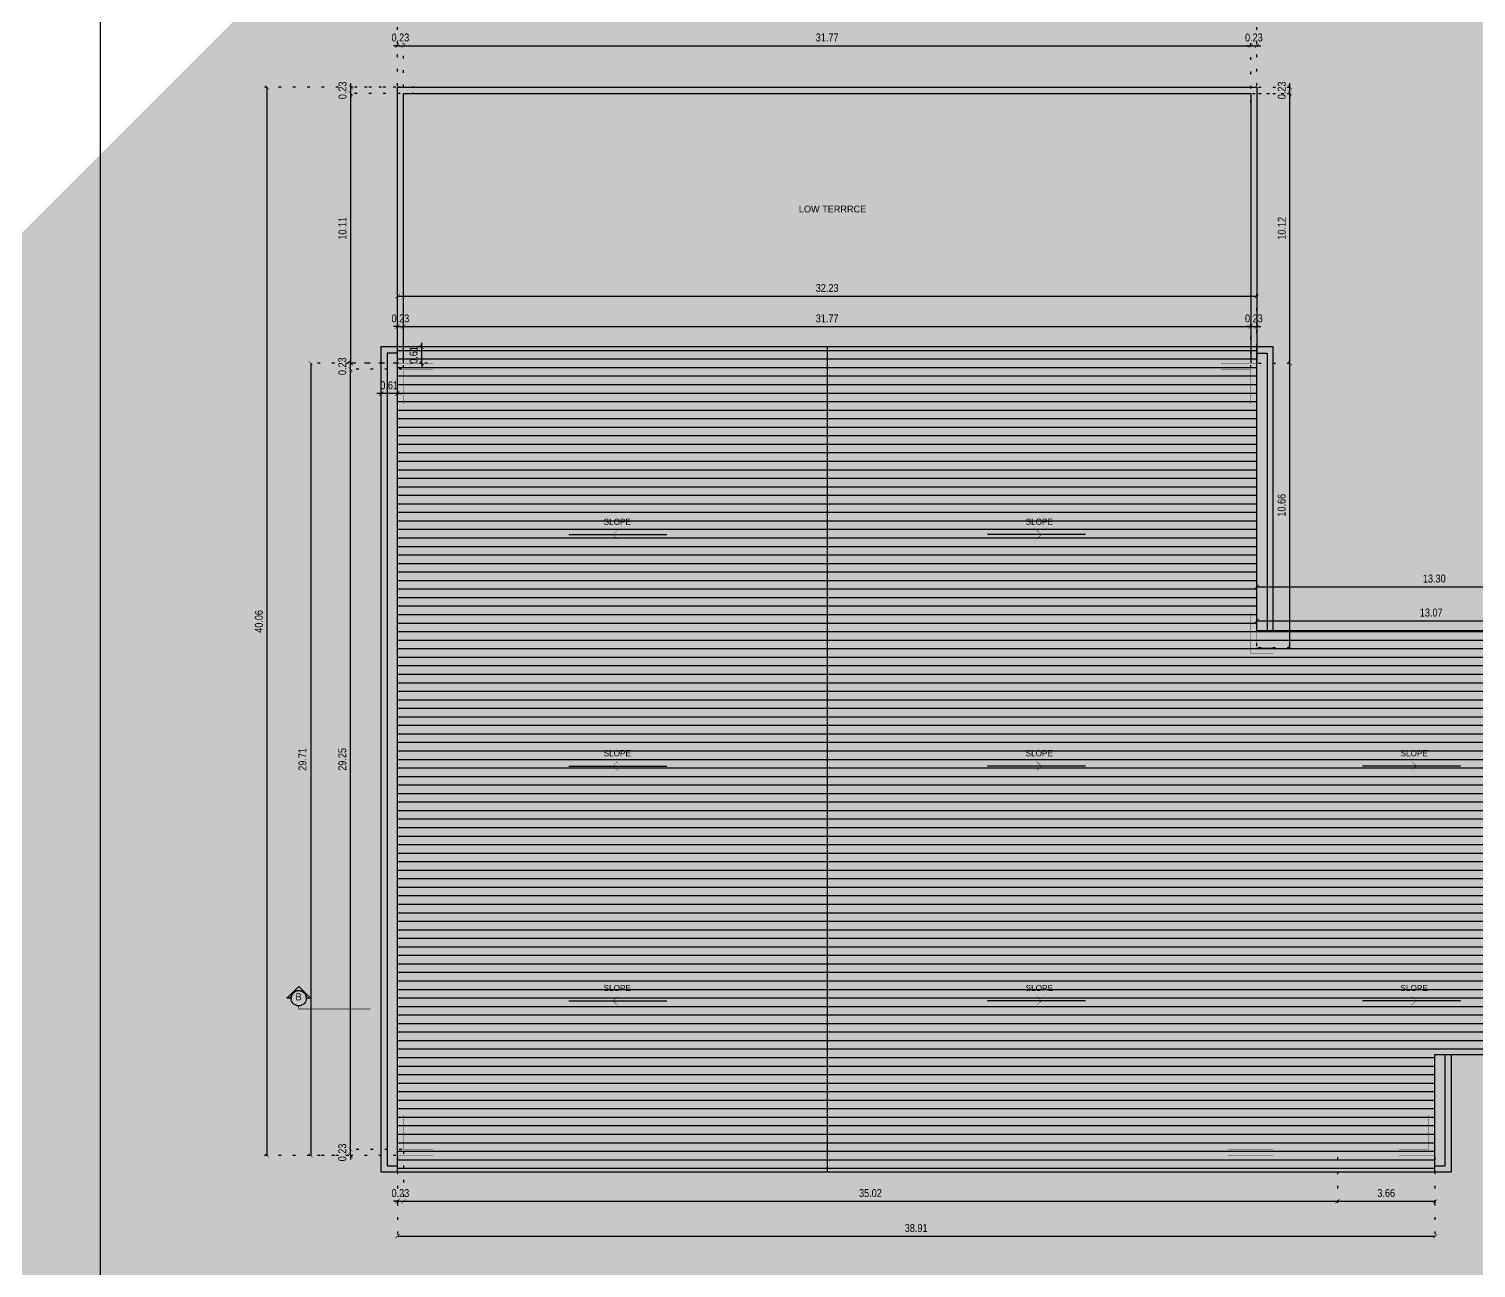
# Model space of a CAD drawing. Header units: metres. Extents: x 1422408 to 2267498, y 3894 to 80428.
# Drawn here: x 2267177.4 to 2267231.6, y 4144.6 to 4191.1 of the extents above; entities that cross this region are included whole.
import ezdxf

# ---------------------------------------------------------------- set-up
doc = ezdxf.new("R2010")
doc.units = ezdxf.units.M
doc.header["$LTSCALE"] = 3.5
doc.header["$MEASUREMENT"] = 0
for name, pattern in [('CENTER', [2, 1.25, -0.25, 0.25, -0.25]), ('DASHED2', [0.375, 0.25, -0.125]), ('DOT2', [0.125, 0, -0.125]), ('PHANTOM2', [1.25, 0.625, -0.125, 0.125, -0.125, 0.125, -0.125])]:
    doc.linetypes.add(name, pattern=pattern)
doc.layers.get('0').update_dxf_attribs({"linetype": 'CONTINUOUS'})
doc.layers.get('DEFPOINTS').update_dxf_attribs({"linetype": 'CONTINUOUS'})
for name, color, linetype in [('CAR', 8, 'DASHED2'), ('ED', 30, 'CONTINUOUS'), ('HATCH-1', 15, 'CONTINUOUS'), ('ROOM TEXT SCH', 7, 'CONTINUOUS'), ('SECLINE', 2, 'PHANTOM2'), ('TEXT', 4, 'CONTINUOUS'), ('WAL', 1, 'CONTINUOUS'), ('WALL', 125, 'CONTINUOUS')]:
    doc.layers.add(name, color=color, linetype=linetype)
doc.styles.add('ID', font='GOTHIC.TTF', dxfattribs={"width": 0.85})
doc.styles.add('UATEXT', font='GOTHIC.TTF')
doc.styles.add('USA TEXT', font='GOTHIC.TTF')
doc.dimstyles.new('1-100-ED', dxfattribs={"dimtxt": 350, "dimasz": 100, "dimexe": 0.18, "dimexo": 0.0625, "dimgap": 25, "dimtad": 1, "dimdec": 0, "dimzin": 0, "dimdsep": 46, "dimtxsty": 'USA TEXT', "dimblk": 'ARCHTICK', "dimcen": 0.1, "dimclrd": 252, "dimclre": 9, "dimclrt": 3, "dimadec": 0, "dimazin": 0, "dimtfac": 1, "dimtdec": 0, "dimtofl": 0, "dimtmove": 2, "dimatfit": 3, "dimldrblk": 'ARCHTICK', "dimfxl": 0.18, "dimtolj": 1, "dimtzin": 0, "dimarcsym": 0})
doc.dimstyles.new('1-100-ID', dxfattribs={"dimtxt": 0.3, "dimasz": 0.15, "dimexe": 0.1, "dimexo": 0.06, "dimgap": 0.15, "dimtad": 1, "dimzin": 3, "dimdsep": 46, "dimtxsty": 'ID', "dimblk": 'ARCHTICK', "dimcen": 0, "dimclrd": 252, "dimclre": 252, "dimclrt": 3, "dimadec": 0, "dimazin": 0, "dimtfac": 1, "dimtix": 1, "dimtmove": 2, "dimatfit": 3, "dimldrblk": 'OPEN90', "dimfxl": 0, "dimtolj": 1, "dimtzin": 0, "dimarcsym": 0})
pattern_1 = [(180, (2210582.76777, 21349.19814), (-1e-16, -0.3194444444), [])]

# ---------------------------------------------------------------- blocks, each defined once
blk = doc.blocks.new('_ArchTick')
at = {"color": 0, "linetype": 'ByBlock', "const_width": 0.15}
blk.add_lwpolyline([(-0.5, -0.5), (0.5, 0.5)], dxfattribs=at)
blk = doc.blocks.new('*D475')
at = {"layer": 'DEFPOINTS', "color": 0, "transparency": 16777216}
for p in [(2267191.418, 4179.952), (2267191.188, 4178.581), (2267191.418, 4178.351)]:
    blk.add_point(p, dxfattribs=at)
at = {"layer": 'ED', "color": 252, "lineweight": -2, "transparency": 16777216}
for p, q in [((2267191.188, 4179.952), (2267191.038, 4179.952)), ((2267191.188, 4179.952), (2267191.418, 4179.952)), ((2267191.418, 4179.952), (2267191.568, 4179.952))]:
    blk.add_line(p, q, dxfattribs=at)
at = {"layer": 'ED', "color": 252, "linetype": 'DOT2', "lineweight": -2, "transparency": 16777216}
for p, q in [((2267191.188, 4178.641), (2267191.188, 4180.052)), ((2267191.418, 4178.411), (2267191.418, 4180.052))]:
    blk.add_line(p, q, dxfattribs=at)
at = {"layer": 'ED', "color": 252, "lineweight": -2, "transparency": 16777216, "xscale": 0.15, "yscale": 0.15, "zscale": 0.15}
blk.add_blockref('_ArchTick', (2267191.188, 4179.952), dxfattribs=at)
at = {"layer": 'ED', "color": 252, "lineweight": -2, "transparency": 16777216, "xscale": 0.15, "yscale": 0.15, "zscale": 0.15, "rotation": 180}
blk.add_blockref('_ArchTick', (2267191.418, 4179.952), dxfattribs=at)
at = {"layer": 'ED', "color": 3, "transparency": 16777216, "insert": (2267191.303, 4180.259), "char_height": 0.3, "attachment_point": 5, "style": 'ID'}
blk.add_mtext('\\A1;0.23', dxfattribs=at)
blk = doc.blocks.new('_Open90')
at = {"color": 0, "linetype": 'ByBlock', "lineweight": -2}
for p, q in [((0, 0), (-1, 0)), ((-0.5, 0.5), (0, 0)), ((0, 0), (-0.5, -0.5))]:
    blk.add_line(p, q, dxfattribs=at)
blk = doc.blocks.new('*D476')
at = {"layer": 'DEFPOINTS', "color": 0, "transparency": 16777216}
for p in [(2267223.188, 4179.952), (2267191.418, 4178.351), (2267223.188, 4178.351)]:
    blk.add_point(p, dxfattribs=at)
at = {"layer": 'ED', "color": 252, "linetype": 'DOT2', "lineweight": -2, "transparency": 16777216}
for p, q in [((2267191.418, 4178.411), (2267191.418, 4180.052)), ((2267223.188, 4178.411), (2267223.188, 4180.052))]:
    blk.add_line(p, q, dxfattribs=at)
at = {"layer": 'ED', "color": 252, "lineweight": -2, "transparency": 16777216}
blk.add_line((2267191.418, 4179.952), (2267223.188, 4179.952), dxfattribs=at)
at = {"layer": 'ED', "color": 252, "lineweight": -2, "transparency": 16777216, "xscale": 0.15, "yscale": 0.15, "zscale": 0.15, "rotation": 180}
blk.add_blockref('_ArchTick', (2267191.418, 4179.952), dxfattribs=at)
at = {"layer": 'ED', "color": 252, "lineweight": -2, "transparency": 16777216, "xscale": 0.15, "yscale": 0.15, "zscale": 0.15}
blk.add_blockref('_ArchTick', (2267223.188, 4179.952), dxfattribs=at)
at = {"layer": 'ED', "color": 3, "transparency": 16777216, "insert": (2267207.303, 4180.259), "char_height": 0.3, "attachment_point": 5, "style": 'ID'}
blk.add_mtext('\\A1;31.77', dxfattribs=at)
blk = doc.blocks.new('*D477')
at = {"layer": 'DEFPOINTS', "color": 0, "transparency": 16777216}
for p in [(2267223.418, 4179.952), (2267223.418, 4178.581), (2267223.188, 4178.351)]:
    blk.add_point(p, dxfattribs=at)
at = {"layer": 'ED', "color": 252, "lineweight": -2, "transparency": 16777216}
for p, q in [((2267223.188, 4179.952), (2267223.038, 4179.952)), ((2267223.188, 4179.952), (2267223.418, 4179.952)), ((2267223.418, 4179.952), (2267223.568, 4179.952))]:
    blk.add_line(p, q, dxfattribs=at)
at = {"layer": 'ED', "color": 252, "linetype": 'DOT2', "lineweight": -2, "transparency": 16777216}
for p, q in [((2267223.188, 4178.411), (2267223.188, 4180.052)), ((2267223.418, 4178.641), (2267223.418, 4180.052))]:
    blk.add_line(p, q, dxfattribs=at)
at = {"layer": 'ED', "color": 252, "lineweight": -2, "transparency": 16777216, "xscale": 0.15, "yscale": 0.15, "zscale": 0.15}
blk.add_blockref('_ArchTick', (2267223.188, 4179.952), dxfattribs=at)
at = {"layer": 'ED', "color": 252, "lineweight": -2, "transparency": 16777216, "xscale": 0.15, "yscale": 0.15, "zscale": 0.15, "rotation": 180}
blk.add_blockref('_ArchTick', (2267223.418, 4179.952), dxfattribs=at)
at = {"layer": 'ED', "color": 3, "transparency": 16777216, "insert": (2267223.303, 4180.259), "char_height": 0.3, "attachment_point": 5, "style": 'ID'}
blk.add_mtext('\\A1;0.23', dxfattribs=at)
blk = doc.blocks.new('*D478')
at = {"layer": 'DEFPOINTS', "color": 0, "transparency": 16777216}
for p in [(2267223.418, 4181.09), (2267191.188, 4179.952), (2267223.418, 4179.952)]:
    blk.add_point(p, dxfattribs=at)
at = {"layer": 'ED', "color": 252, "linetype": 'DOT2', "lineweight": -2, "transparency": 16777216}
for p, q in [((2267191.188, 4180.012), (2267191.188, 4181.19)), ((2267223.418, 4180.012), (2267223.418, 4181.19))]:
    blk.add_line(p, q, dxfattribs=at)
at = {"layer": 'ED', "color": 252, "lineweight": -2, "transparency": 16777216}
blk.add_line((2267191.188, 4181.09), (2267223.418, 4181.09), dxfattribs=at)
at = {"layer": 'ED', "color": 252, "lineweight": -2, "transparency": 16777216, "xscale": 0.15, "yscale": 0.15, "zscale": 0.15, "rotation": 180}
blk.add_blockref('_ArchTick', (2267191.188, 4181.09), dxfattribs=at)
at = {"layer": 'ED', "color": 252, "lineweight": -2, "transparency": 16777216, "xscale": 0.15, "yscale": 0.15, "zscale": 0.15}
blk.add_blockref('_ArchTick', (2267223.418, 4181.09), dxfattribs=at)
at = {"layer": 'ED', "color": 3, "transparency": 16777216, "insert": (2267207.303, 4181.398), "char_height": 0.3, "attachment_point": 5, "style": 'ID'}
blk.add_mtext('\\A1;32.23', dxfattribs=at)
blk = doc.blocks.new('*D479')
at = {"layer": 'DEFPOINTS', "color": 0, "transparency": 16777216}
for p in [(2267189.432, 4149.099), (2267191.188, 4148.869), (2267191.418, 4149.099)]:
    blk.add_point(p, dxfattribs=at)
at = {"layer": 'ED', "color": 252, "lineweight": -2, "transparency": 16777216}
for p, q in [((2267189.432, 4149.099), (2267189.432, 4149.249)), ((2267189.432, 4148.869), (2267189.432, 4149.099)), ((2267189.432, 4148.869), (2267189.432, 4148.719))]:
    blk.add_line(p, q, dxfattribs=at)
at = {"layer": 'ED', "color": 252, "linetype": 'DOT2', "lineweight": -2, "transparency": 16777216}
for p, q in [((2267191.358, 4149.099), (2267189.332, 4149.099)), ((2267191.128, 4148.869), (2267189.332, 4148.869))]:
    blk.add_line(p, q, dxfattribs=at)
at = {"layer": 'ED', "color": 252, "lineweight": -2, "transparency": 16777216, "xscale": 0.15, "yscale": 0.15, "zscale": 0.15}
for p, rotation in [((2267189.432, 4149.099), 270), ((2267189.432, 4148.869), 90)]:
    blk.add_blockref('_ArchTick', p, dxfattribs=dict(at, rotation=rotation))
at = {"layer": 'ED', "color": 3, "transparency": 16777216, "insert": (2267189.125, 4148.984), "char_height": 0.3, "attachment_point": 5, "rotation": 90, "style": 'ID'}
blk.add_mtext('\\A1;0.23', dxfattribs=at)
blk = doc.blocks.new('*D480')
at = {"layer": 'DEFPOINTS', "color": 0, "transparency": 16777216}
for p in [(2267189.432, 4178.351), (2267191.418, 4178.351), (2267191.418, 4149.099)]:
    blk.add_point(p, dxfattribs=at)
at = {"layer": 'ED', "color": 252, "linetype": 'DOT2', "lineweight": -2, "transparency": 16777216}
for p, q in [((2267191.358, 4178.351), (2267189.332, 4178.351)), ((2267191.358, 4149.099), (2267189.332, 4149.099))]:
    blk.add_line(p, q, dxfattribs=at)
at = {"layer": 'ED', "color": 252, "lineweight": -2, "transparency": 16777216}
blk.add_line((2267189.432, 4149.099), (2267189.432, 4178.351), dxfattribs=at)
at = {"layer": 'ED', "color": 252, "lineweight": -2, "transparency": 16777216, "xscale": 0.15, "yscale": 0.15, "zscale": 0.15}
for p, rotation in [((2267189.432, 4178.351), 90), ((2267189.432, 4149.099), 270)]:
    blk.add_blockref('_ArchTick', p, dxfattribs=dict(at, rotation=rotation))
at = {"layer": 'ED', "color": 3, "transparency": 16777216, "insert": (2267189.125, 4163.725), "char_height": 0.3, "attachment_point": 5, "rotation": 90, "style": 'ID'}
blk.add_mtext('\\A1;29.25', dxfattribs=at)
blk = doc.blocks.new('*D481')
at = {"layer": 'DEFPOINTS', "color": 0, "transparency": 16777216}
for p in [(2267189.432, 4178.581), (2267191.188, 4178.581), (2267191.418, 4178.351)]:
    blk.add_point(p, dxfattribs=at)
at = {"layer": 'ED', "color": 252, "linetype": 'DOT2', "lineweight": -2, "transparency": 16777216}
for p, q in [((2267191.128, 4178.581), (2267189.332, 4178.581)), ((2267191.358, 4178.351), (2267189.332, 4178.351))]:
    blk.add_line(p, q, dxfattribs=at)
at = {"layer": 'ED', "color": 252, "lineweight": -2, "transparency": 16777216}
for p, q in [((2267189.432, 4178.581), (2267189.432, 4178.731)), ((2267189.432, 4178.351), (2267189.432, 4178.581)), ((2267189.432, 4178.351), (2267189.432, 4178.201))]:
    blk.add_line(p, q, dxfattribs=at)
at = {"layer": 'ED', "color": 252, "lineweight": -2, "transparency": 16777216, "xscale": 0.15, "yscale": 0.15, "zscale": 0.15}
for p, rotation in [((2267189.432, 4178.581), 270), ((2267189.432, 4178.351), 90)]:
    blk.add_blockref('_ArchTick', p, dxfattribs=dict(at, rotation=rotation))
at = {"layer": 'ED', "color": 3, "transparency": 16777216, "insert": (2267189.125, 4178.466), "char_height": 0.3, "attachment_point": 5, "rotation": 90, "style": 'ID'}
blk.add_mtext('\\A1;0.23', dxfattribs=at)
blk = doc.blocks.new('*D482')
at = {"layer": 'DEFPOINTS', "color": 0, "transparency": 16777216}
for p in [(2267189.432, 4178.581), (2267187.939, 4148.869), (2267189.432, 4148.869)]:
    blk.add_point(p, dxfattribs=at)
at = {"layer": 'ED', "color": 252, "linetype": 'DOT2', "lineweight": -2, "transparency": 16777216}
for p, q in [((2267189.372, 4178.581), (2267187.839, 4178.581)), ((2267189.372, 4148.869), (2267187.839, 4148.869))]:
    blk.add_line(p, q, dxfattribs=at)
at = {"layer": 'ED', "color": 252, "lineweight": -2, "transparency": 16777216}
blk.add_line((2267187.939, 4178.581), (2267187.939, 4148.869), dxfattribs=at)
at = {"layer": 'ED', "color": 252, "lineweight": -2, "transparency": 16777216, "xscale": 0.15, "yscale": 0.15, "zscale": 0.15}
for p, rotation in [((2267187.939, 4178.581), 90), ((2267187.939, 4148.869), 270)]:
    blk.add_blockref('_ArchTick', p, dxfattribs=dict(at, rotation=rotation))
at = {"layer": 'ED', "color": 3, "transparency": 16777216, "insert": (2267187.631, 4163.725), "char_height": 0.3, "attachment_point": 5, "rotation": 90, "style": 'ID'}
blk.add_mtext('\\A1;29.71', dxfattribs=at)
blk = doc.blocks.new('*D483')
at = {"layer": 'DEFPOINTS', "color": 0, "transparency": 16777216}
for p in [(2267191.188, 4148.869), (2267191.418, 4149.099), (2267191.418, 4147.152)]:
    blk.add_point(p, dxfattribs=at)
at = {"layer": 'ED', "color": 252, "linetype": 'DOT2', "lineweight": -2, "transparency": 16777216}
for p, q in [((2267191.188, 4148.809), (2267191.188, 4147.052)), ((2267191.418, 4149.039), (2267191.418, 4147.052))]:
    blk.add_line(p, q, dxfattribs=at)
at = {"layer": 'ED', "color": 252, "lineweight": -2, "transparency": 16777216}
for p, q in [((2267191.188, 4147.152), (2267191.038, 4147.152)), ((2267191.188, 4147.152), (2267191.418, 4147.152)), ((2267191.418, 4147.152), (2267191.568, 4147.152))]:
    blk.add_line(p, q, dxfattribs=at)
at = {"layer": 'ED', "color": 252, "lineweight": -2, "transparency": 16777216, "xscale": 0.15, "yscale": 0.15, "zscale": 0.15}
blk.add_blockref('_ArchTick', (2267191.188, 4147.152), dxfattribs=at)
at = {"layer": 'ED', "color": 252, "lineweight": -2, "transparency": 16777216, "xscale": 0.15, "yscale": 0.15, "zscale": 0.15, "rotation": 180}
blk.add_blockref('_ArchTick', (2267191.418, 4147.152), dxfattribs=at)
at = {"layer": 'ED', "color": 3, "transparency": 16777216, "insert": (2267191.303, 4147.46), "char_height": 0.3, "attachment_point": 5, "style": 'ID'}
blk.add_mtext('\\A1;0.23', dxfattribs=at)
blk = doc.blocks.new('*D484')
at = {"layer": 'DEFPOINTS', "color": 0, "transparency": 16777216}
for p in [(2267191.418, 4149.099), (2267226.434, 4148.869), (2267226.434, 4147.152)]:
    blk.add_point(p, dxfattribs=at)
at = {"layer": 'ED', "color": 252, "linetype": 'DOT2', "lineweight": -2, "transparency": 16777216}
for p, q in [((2267191.418, 4149.039), (2267191.418, 4147.052)), ((2267226.434, 4148.809), (2267226.434, 4147.052))]:
    blk.add_line(p, q, dxfattribs=at)
at = {"layer": 'ED', "color": 252, "lineweight": -2, "transparency": 16777216}
blk.add_line((2267191.418, 4147.152), (2267226.434, 4147.152), dxfattribs=at)
at = {"layer": 'ED', "color": 252, "lineweight": -2, "transparency": 16777216, "xscale": 0.15, "yscale": 0.15, "zscale": 0.15, "rotation": 180}
blk.add_blockref('_ArchTick', (2267191.418, 4147.152), dxfattribs=at)
at = {"layer": 'ED', "color": 252, "lineweight": -2, "transparency": 16777216, "xscale": 0.15, "yscale": 0.15, "zscale": 0.15}
blk.add_blockref('_ArchTick', (2267226.434, 4147.152), dxfattribs=at)
at = {"layer": 'ED', "color": 3, "transparency": 16777216, "insert": (2267208.926, 4147.46), "char_height": 0.3, "attachment_point": 5, "style": 'ID'}
blk.add_mtext('\\A1;35.02', dxfattribs=at)
blk = doc.blocks.new('*D485')
at = {"layer": 'DEFPOINTS', "color": 0, "transparency": 16777216}
for p in [(2267226.434, 4148.869), (2267230.094, 4148.869), (2267230.094, 4147.152)]:
    blk.add_point(p, dxfattribs=at)
at = {"layer": 'ED', "color": 252, "linetype": 'DOT2', "lineweight": -2, "transparency": 16777216}
for p, q in [((2267226.434, 4148.809), (2267226.434, 4147.052)), ((2267230.094, 4148.809), (2267230.094, 4147.052))]:
    blk.add_line(p, q, dxfattribs=at)
at = {"layer": 'ED', "color": 252, "lineweight": -2, "transparency": 16777216}
blk.add_line((2267226.434, 4147.152), (2267230.094, 4147.152), dxfattribs=at)
at = {"layer": 'ED', "color": 252, "lineweight": -2, "transparency": 16777216, "xscale": 0.15, "yscale": 0.15, "zscale": 0.15, "rotation": 180}
blk.add_blockref('_ArchTick', (2267226.434, 4147.152), dxfattribs=at)
at = {"layer": 'ED', "color": 252, "lineweight": -2, "transparency": 16777216, "xscale": 0.15, "yscale": 0.15, "zscale": 0.15}
blk.add_blockref('_ArchTick', (2267230.094, 4147.152), dxfattribs=at)
at = {"layer": 'ED', "color": 3, "transparency": 16777216, "insert": (2267228.264, 4147.46), "char_height": 0.3, "attachment_point": 5, "style": 'ID'}
blk.add_mtext('\\A1;3.66', dxfattribs=at)
blk = doc.blocks.new('*D486')
at = {"layer": 'DEFPOINTS', "color": 0, "transparency": 16777216}
for p in [(2267191.188, 4147.152), (2267230.094, 4147.152), (2267230.094, 4145.842)]:
    blk.add_point(p, dxfattribs=at)
at = {"layer": 'ED', "color": 252, "linetype": 'DOT2', "lineweight": -2, "transparency": 16777216}
for p, q in [((2267191.188, 4147.092), (2267191.188, 4145.742)), ((2267230.094, 4147.092), (2267230.094, 4145.742))]:
    blk.add_line(p, q, dxfattribs=at)
at = {"layer": 'ED', "color": 252, "lineweight": -2, "transparency": 16777216}
blk.add_line((2267191.188, 4145.842), (2267230.094, 4145.842), dxfattribs=at)
at = {"layer": 'ED', "color": 252, "lineweight": -2, "transparency": 16777216, "xscale": 0.15, "yscale": 0.15, "zscale": 0.15, "rotation": 180}
blk.add_blockref('_ArchTick', (2267191.188, 4145.842), dxfattribs=at)
at = {"layer": 'ED', "color": 252, "lineweight": -2, "transparency": 16777216, "xscale": 0.15, "yscale": 0.15, "zscale": 0.15}
blk.add_blockref('_ArchTick', (2267230.094, 4145.842), dxfattribs=at)
at = {"layer": 'ED', "color": 3, "transparency": 16777216, "insert": (2267210.641, 4146.149), "char_height": 0.3, "attachment_point": 5, "style": 'ID'}
blk.add_mtext('\\A1;38.91', dxfattribs=at)
blk = doc.blocks.new('*D491')
at = {"layer": 'DEFPOINTS', "color": 0, "transparency": 16777216}
for p in [(2267236.488, 4168.921), (2267223.418, 4167.926), (2267236.488, 4167.696)]:
    blk.add_point(p, dxfattribs=at)
at = {"layer": 'ED', "color": 252, "linetype": 'DOT2', "lineweight": -2, "transparency": 16777216}
for p, q in [((2267223.418, 4167.986), (2267223.418, 4169.021)), ((2267236.488, 4167.756), (2267236.488, 4169.021))]:
    blk.add_line(p, q, dxfattribs=at)
at = {"layer": 'ED', "color": 252, "lineweight": -2, "transparency": 16777216}
blk.add_line((2267223.418, 4168.921), (2267236.488, 4168.921), dxfattribs=at)
at = {"layer": 'ED', "color": 252, "lineweight": -2, "transparency": 16777216, "xscale": 0.15, "yscale": 0.15, "zscale": 0.15, "rotation": 180}
blk.add_blockref('_ArchTick', (2267223.418, 4168.921), dxfattribs=at)
at = {"layer": 'ED', "color": 252, "lineweight": -2, "transparency": 16777216, "xscale": 0.15, "yscale": 0.15, "zscale": 0.15}
blk.add_blockref('_ArchTick', (2267236.488, 4168.921), dxfattribs=at)
at = {"layer": 'ED', "color": 3, "transparency": 16777216, "insert": (2267229.953, 4169.229), "char_height": 0.3, "attachment_point": 5, "style": 'ID'}
blk.add_mtext('\\A1;13.07', dxfattribs=at)
blk = doc.blocks.new('*D493')
at = {"layer": 'DEFPOINTS', "color": 0, "transparency": 16777216}
for p in [(2267236.718, 4170.196), (2267223.418, 4168.921), (2267236.718, 4168.921)]:
    blk.add_point(p, dxfattribs=at)
at = {"layer": 'ED', "color": 252, "linetype": 'DOT2', "lineweight": -2, "transparency": 16777216}
for p, q in [((2267223.418, 4168.981), (2267223.418, 4170.296)), ((2267236.718, 4168.981), (2267236.718, 4170.296))]:
    blk.add_line(p, q, dxfattribs=at)
at = {"layer": 'ED', "color": 252, "lineweight": -2, "transparency": 16777216}
blk.add_line((2267223.418, 4170.196), (2267236.718, 4170.196), dxfattribs=at)
at = {"layer": 'ED', "color": 252, "lineweight": -2, "transparency": 16777216, "xscale": 0.15, "yscale": 0.15, "zscale": 0.15, "rotation": 180}
blk.add_blockref('_ArchTick', (2267223.418, 4170.196), dxfattribs=at)
at = {"layer": 'ED', "color": 252, "lineweight": -2, "transparency": 16777216, "xscale": 0.15, "yscale": 0.15, "zscale": 0.15}
blk.add_blockref('_ArchTick', (2267236.718, 4170.196), dxfattribs=at)
at = {"layer": 'ED', "color": 3, "transparency": 16777216, "insert": (2267230.068, 4170.504), "char_height": 0.3, "attachment_point": 5, "style": 'ID'}
blk.add_mtext('\\A1;13.30', dxfattribs=at)
blk = doc.blocks.new('*D494')
at = {"layer": 'DEFPOINTS', "color": 0, "transparency": 16777216}
for p in [(2267223.418, 4178.581), (2267224.653, 4178.581), (2267223.418, 4167.926)]:
    blk.add_point(p, dxfattribs=at)
at = {"layer": 'ED', "color": 252, "linetype": 'DOT2', "lineweight": -2, "transparency": 16777216}
for p, q in [((2267223.478, 4178.581), (2267224.753, 4178.581)), ((2267223.478, 4167.926), (2267224.753, 4167.926))]:
    blk.add_line(p, q, dxfattribs=at)
at = {"layer": 'ED', "color": 252, "lineweight": -2, "transparency": 16777216}
blk.add_line((2267224.653, 4167.926), (2267224.653, 4178.581), dxfattribs=at)
at = {"layer": 'ED', "color": 252, "lineweight": -2, "transparency": 16777216, "xscale": 0.15, "yscale": 0.15, "zscale": 0.15}
for p, rotation in [((2267224.653, 4178.581), 90), ((2267224.653, 4167.926), 270)]:
    blk.add_blockref('_ArchTick', p, dxfattribs=dict(at, rotation=rotation))
at = {"layer": 'ED', "color": 3, "transparency": 16777216, "insert": (2267224.345, 4173.254), "char_height": 0.3, "attachment_point": 5, "rotation": 90, "style": 'ID'}
blk.add_mtext('\\A1;10.66', dxfattribs=at)
blk = doc.blocks.new('*D594')
at = {"layer": 'DEFPOINTS', "color": 0, "transparency": 16777216}
for p in [(2267190.575, 4177.608), (2267190.575, 4177.441), (2267191.188, 4177.608)]:
    blk.add_point(p, dxfattribs=at)
at = {"layer": 'ED', "color": 252, "lineweight": -2, "transparency": 16777216}
for p, q in [((2267190.575, 4177.441), (2267190.425, 4177.441)), ((2267191.188, 4177.441), (2267190.575, 4177.441)), ((2267191.188, 4177.441), (2267191.338, 4177.441))]:
    blk.add_line(p, q, dxfattribs=at)
at = {"layer": 'ED', "color": 252, "linetype": 'DOT2', "lineweight": -2, "transparency": 16777216}
for p, q in [((2267190.575, 4177.548), (2267190.575, 4177.341)), ((2267191.188, 4177.548), (2267191.188, 4177.341))]:
    blk.add_line(p, q, dxfattribs=at)
at = {"layer": 'ED', "color": 252, "lineweight": -2, "transparency": 16777216, "xscale": 0.15, "yscale": 0.15, "zscale": 0.15}
blk.add_blockref('_ArchTick', (2267190.575, 4177.441), dxfattribs=at)
at = {"layer": 'ED', "color": 252, "lineweight": -2, "transparency": 16777216, "xscale": 0.15, "yscale": 0.15, "zscale": 0.15, "rotation": 180}
blk.add_blockref('_ArchTick', (2267191.188, 4177.441), dxfattribs=at)
at = {"layer": 'ED', "color": 3, "transparency": 16777216, "insert": (2267190.881, 4177.749), "char_height": 0.3, "attachment_point": 5, "style": 'ID'}
blk.add_mtext('\\A1;0.61', dxfattribs=at)
blk = doc.blocks.new('*D595')
at = {"layer": 'DEFPOINTS', "color": 0, "transparency": 16777216}
for p in [(2267191.965, 4179.195), (2267192.106, 4179.195), (2267191.965, 4178.581)]:
    blk.add_point(p, dxfattribs=at)
at = {"layer": 'ED', "color": 252, "linetype": 'DOT2', "lineweight": -2, "transparency": 16777216}
for p, q in [((2267192.025, 4179.195), (2267192.206, 4179.195)), ((2267192.025, 4178.581), (2267192.206, 4178.581))]:
    blk.add_line(p, q, dxfattribs=at)
at = {"layer": 'ED', "color": 252, "lineweight": -2, "transparency": 16777216}
for p, q in [((2267192.106, 4179.195), (2267192.106, 4179.345)), ((2267192.106, 4178.581), (2267192.106, 4179.195)), ((2267192.106, 4178.581), (2267192.106, 4178.431))]:
    blk.add_line(p, q, dxfattribs=at)
at = {"layer": 'ED', "color": 252, "lineweight": -2, "transparency": 16777216, "xscale": 0.15, "yscale": 0.15, "zscale": 0.15}
for p, rotation in [((2267192.106, 4179.195), 270), ((2267192.106, 4178.581), 90)]:
    blk.add_blockref('_ArchTick', p, dxfattribs=dict(at, rotation=rotation))
at = {"layer": 'ED', "color": 3, "transparency": 16777216, "insert": (2267191.798, 4178.888), "char_height": 0.3, "attachment_point": 5, "rotation": 90, "style": 'ID'}
blk.add_mtext('\\A1;0.61', dxfattribs=at)
blk = doc.blocks.new('*D612')
at = {"layer": 'DEFPOINTS', "color": 0, "transparency": 16777216}
for p in [(2267191.418, 4190.486), (2267191.188, 4188.926), (2267191.418, 4188.335)]:
    blk.add_point(p, dxfattribs=at)
at = {"layer": 'ED', "color": 252, "lineweight": -2, "transparency": 16777216}
for p, q in [((2267191.188, 4190.486), (2267191.038, 4190.486)), ((2267191.188, 4190.486), (2267191.418, 4190.486)), ((2267191.418, 4190.486), (2267191.568, 4190.486))]:
    blk.add_line(p, q, dxfattribs=at)
at = {"layer": 'ED', "color": 252, "linetype": 'DOT2', "lineweight": -2, "transparency": 16777216}
for p, q in [((2267191.188, 4188.986), (2267191.188, 4190.586)), ((2267191.418, 4188.395), (2267191.418, 4190.586))]:
    blk.add_line(p, q, dxfattribs=at)
at = {"layer": 'ED', "color": 252, "lineweight": -2, "transparency": 16777216, "xscale": 0.15, "yscale": 0.15, "zscale": 0.15}
blk.add_blockref('_ArchTick', (2267191.188, 4190.486), dxfattribs=at)
at = {"layer": 'ED', "color": 252, "lineweight": -2, "transparency": 16777216, "xscale": 0.15, "yscale": 0.15, "zscale": 0.15, "rotation": 180}
blk.add_blockref('_ArchTick', (2267191.418, 4190.486), dxfattribs=at)
at = {"layer": 'ED', "color": 3, "transparency": 16777216, "insert": (2267191.303, 4190.793), "char_height": 0.3, "attachment_point": 5, "style": 'ID'}
blk.add_mtext('\\A1;0.23', dxfattribs=at)
blk = doc.blocks.new('*D613')
at = {"layer": 'DEFPOINTS', "color": 0, "transparency": 16777216}
for p in [(2267223.188, 4190.486), (2267191.418, 4188.335), (2267223.188, 4188.283)]:
    blk.add_point(p, dxfattribs=at)
at = {"layer": 'ED', "color": 252, "linetype": 'DOT2', "lineweight": -2, "transparency": 16777216}
for p, q in [((2267191.418, 4188.395), (2267191.418, 4190.586)), ((2267223.188, 4188.343), (2267223.188, 4190.586))]:
    blk.add_line(p, q, dxfattribs=at)
at = {"layer": 'ED', "color": 252, "lineweight": -2, "transparency": 16777216}
blk.add_line((2267191.418, 4190.486), (2267223.188, 4190.486), dxfattribs=at)
at = {"layer": 'ED', "color": 252, "lineweight": -2, "transparency": 16777216, "xscale": 0.15, "yscale": 0.15, "zscale": 0.15, "rotation": 180}
blk.add_blockref('_ArchTick', (2267191.418, 4190.486), dxfattribs=at)
at = {"layer": 'ED', "color": 252, "lineweight": -2, "transparency": 16777216, "xscale": 0.15, "yscale": 0.15, "zscale": 0.15}
blk.add_blockref('_ArchTick', (2267223.188, 4190.486), dxfattribs=at)
at = {"layer": 'ED', "color": 3, "transparency": 16777216, "insert": (2267207.303, 4190.793), "char_height": 0.3, "attachment_point": 5, "style": 'ID'}
blk.add_mtext('\\A1;31.77', dxfattribs=at)
blk = doc.blocks.new('*D614')
at = {"layer": 'DEFPOINTS', "color": 0, "transparency": 16777216}
for p in [(2267223.418, 4190.486), (2267223.418, 4188.926), (2267223.188, 4188.283)]:
    blk.add_point(p, dxfattribs=at)
at = {"layer": 'ED', "color": 252, "lineweight": -2, "transparency": 16777216}
for p, q in [((2267223.188, 4190.486), (2267223.038, 4190.486)), ((2267223.188, 4190.486), (2267223.418, 4190.486)), ((2267223.418, 4190.486), (2267223.568, 4190.486))]:
    blk.add_line(p, q, dxfattribs=at)
at = {"layer": 'ED', "color": 252, "linetype": 'DOT2', "lineweight": -2, "transparency": 16777216}
for p, q in [((2267223.188, 4188.343), (2267223.188, 4190.586)), ((2267223.418, 4188.986), (2267223.418, 4190.586))]:
    blk.add_line(p, q, dxfattribs=at)
at = {"layer": 'ED', "color": 252, "lineweight": -2, "transparency": 16777216, "xscale": 0.15, "yscale": 0.15, "zscale": 0.15}
blk.add_blockref('_ArchTick', (2267223.188, 4190.486), dxfattribs=at)
at = {"layer": 'ED', "color": 252, "lineweight": -2, "transparency": 16777216, "xscale": 0.15, "yscale": 0.15, "zscale": 0.15, "rotation": 180}
blk.add_blockref('_ArchTick', (2267223.418, 4190.486), dxfattribs=at)
at = {"layer": 'ED', "color": 3, "transparency": 16777216, "insert": (2267223.303, 4190.793), "char_height": 0.3, "attachment_point": 5, "style": 'ID'}
blk.add_mtext('\\A1;0.23', dxfattribs=at)
blk = doc.blocks.new('*D615')
at = {"layer": 'DEFPOINTS', "color": 0, "transparency": 16777216}
for p in [(2267223.418, 4191.822), (2267191.188, 4190.486), (2267223.418, 4190.486)]:
    blk.add_point(p, dxfattribs=at)
at = {"layer": 'ED', "color": 252, "linetype": 'DOT2', "lineweight": -2, "transparency": 16777216}
for p, q in [((2267191.188, 4190.546), (2267191.188, 4191.922)), ((2267223.418, 4190.546), (2267223.418, 4191.922))]:
    blk.add_line(p, q, dxfattribs=at)
at = {"layer": 'ED', "color": 252, "lineweight": -2, "transparency": 16777216}
blk.add_line((2267191.188, 4191.822), (2267223.418, 4191.822), dxfattribs=at)
at = {"layer": 'ED', "color": 252, "lineweight": -2, "transparency": 16777216, "xscale": 0.15, "yscale": 0.15, "zscale": 0.15, "rotation": 180}
blk.add_blockref('_ArchTick', (2267191.188, 4191.822), dxfattribs=at)
at = {"layer": 'ED', "color": 252, "lineweight": -2, "transparency": 16777216, "xscale": 0.15, "yscale": 0.15, "zscale": 0.15}
blk.add_blockref('_ArchTick', (2267223.418, 4191.822), dxfattribs=at)
at = {"layer": 'ED', "color": 3, "transparency": 16777216, "insert": (2267207.303, 4192.129), "char_height": 0.3, "attachment_point": 5, "style": 'ID'}
blk.add_mtext('\\A1;32.23', dxfattribs=at)
blk = doc.blocks.new('*D616')
at = {"layer": 'DEFPOINTS', "color": 0, "transparency": 16777216}
for p in [(2267189.442, 4188.696), (2267191.893, 4188.696), (2267192.38, 4178.581)]:
    blk.add_point(p, dxfattribs=at)
at = {"layer": 'ED', "color": 252, "linetype": 'DOT2', "lineweight": -2, "transparency": 16777216}
for p, q in [((2267191.833, 4188.696), (2267189.342, 4188.696)), ((2267192.32, 4178.581), (2267189.342, 4178.581))]:
    blk.add_line(p, q, dxfattribs=at)
at = {"layer": 'ED', "color": 252, "lineweight": -2, "transparency": 16777216}
blk.add_line((2267189.442, 4178.581), (2267189.442, 4188.696), dxfattribs=at)
at = {"layer": 'ED', "color": 252, "lineweight": -2, "transparency": 16777216, "xscale": 0.15, "yscale": 0.15, "zscale": 0.15}
for p, rotation in [((2267189.442, 4188.696), 90), ((2267189.442, 4178.581), 270)]:
    blk.add_blockref('_ArchTick', p, dxfattribs=dict(at, rotation=rotation))
at = {"layer": 'ED', "color": 3, "transparency": 16777216, "insert": (2267189.134, 4183.639), "char_height": 0.3, "attachment_point": 5, "rotation": 90, "style": 'ID'}
blk.add_mtext('\\A1;10.11', dxfattribs=at)
blk = doc.blocks.new('*D617')
at = {"layer": 'DEFPOINTS', "color": 0, "transparency": 16777216}
for p in [(2267189.442, 4188.926), (2267191.893, 4188.926), (2267191.893, 4188.696)]:
    blk.add_point(p, dxfattribs=at)
at = {"layer": 'ED', "color": 252, "linetype": 'DOT2', "lineweight": -2, "transparency": 16777216}
for p, q in [((2267191.833, 4188.926), (2267189.342, 4188.926)), ((2267191.833, 4188.696), (2267189.342, 4188.696))]:
    blk.add_line(p, q, dxfattribs=at)
at = {"layer": 'ED', "color": 252, "lineweight": -2, "transparency": 16777216}
for p, q in [((2267189.442, 4188.926), (2267189.442, 4189.076)), ((2267189.442, 4188.696), (2267189.442, 4188.926)), ((2267189.442, 4188.696), (2267189.442, 4188.546))]:
    blk.add_line(p, q, dxfattribs=at)
at = {"layer": 'ED', "color": 252, "lineweight": -2, "transparency": 16777216, "xscale": 0.15, "yscale": 0.15, "zscale": 0.15}
for p, rotation in [((2267189.442, 4188.926), 270), ((2267189.442, 4188.696), 90)]:
    blk.add_blockref('_ArchTick', p, dxfattribs=dict(at, rotation=rotation))
at = {"layer": 'ED', "color": 3, "transparency": 16777216, "insert": (2267189.134, 4188.811), "char_height": 0.3, "attachment_point": 5, "rotation": 90, "style": 'ID'}
blk.add_mtext('\\A1;0.23', dxfattribs=at)
blk = doc.blocks.new('*D618')
at = {"layer": 'DEFPOINTS', "color": 0, "transparency": 16777216}
for p in [(2267223.418, 4188.926), (2267224.656, 4188.926), (2267223.418, 4188.696)]:
    blk.add_point(p, dxfattribs=at)
at = {"layer": 'ED', "color": 252, "linetype": 'DOT2', "lineweight": -2, "transparency": 16777216}
for p, q in [((2267223.478, 4188.926), (2267224.756, 4188.926)), ((2267223.478, 4188.696), (2267224.756, 4188.696))]:
    blk.add_line(p, q, dxfattribs=at)
at = {"layer": 'ED', "color": 252, "lineweight": -2, "transparency": 16777216}
for p, q in [((2267224.656, 4188.926), (2267224.656, 4189.076)), ((2267224.656, 4188.696), (2267224.656, 4188.926)), ((2267224.656, 4188.696), (2267224.656, 4188.546))]:
    blk.add_line(p, q, dxfattribs=at)
at = {"layer": 'ED', "color": 252, "lineweight": -2, "transparency": 16777216, "xscale": 0.15, "yscale": 0.15, "zscale": 0.15}
for p, rotation in [((2267224.656, 4188.926), 270), ((2267224.656, 4188.696), 90)]:
    blk.add_blockref('_ArchTick', p, dxfattribs=dict(at, rotation=rotation))
at = {"layer": 'ED', "color": 3, "transparency": 16777216, "insert": (2267224.349, 4188.811), "char_height": 0.3, "attachment_point": 5, "rotation": 90, "style": 'ID'}
blk.add_mtext('\\A1;0.23', dxfattribs=at)
blk = doc.blocks.new('*D619')
at = {"layer": 'DEFPOINTS', "color": 0, "transparency": 16777216}
for p in [(2267223.188, 4188.696), (2267224.656, 4188.696), (2267223.418, 4178.581)]:
    blk.add_point(p, dxfattribs=at)
at = {"layer": 'ED', "color": 252, "linetype": 'DOT2', "lineweight": -2, "transparency": 16777216}
for p, q in [((2267223.248, 4188.696), (2267224.756, 4188.696)), ((2267223.478, 4178.581), (2267224.756, 4178.581))]:
    blk.add_line(p, q, dxfattribs=at)
at = {"layer": 'ED', "color": 252, "lineweight": -2, "transparency": 16777216}
blk.add_line((2267224.656, 4178.581), (2267224.656, 4188.696), dxfattribs=at)
at = {"layer": 'ED', "color": 252, "lineweight": -2, "transparency": 16777216, "xscale": 0.15, "yscale": 0.15, "zscale": 0.15}
for p, rotation in [((2267224.656, 4188.696), 90), ((2267224.656, 4178.581), 270)]:
    blk.add_blockref('_ArchTick', p, dxfattribs=dict(at, rotation=rotation))
at = {"layer": 'ED', "color": 3, "transparency": 16777216, "insert": (2267224.349, 4183.639), "char_height": 0.3, "attachment_point": 5, "rotation": 90, "style": 'ID'}
blk.add_mtext('\\A1;10.12', dxfattribs=at)
blk = doc.blocks.new('*D620')
at = {"layer": 'DEFPOINTS', "color": 0, "transparency": 16777216}
for p in [(2267186.304, 4188.926), (2267191.188, 4188.926), (2267191.188, 4148.869)]:
    blk.add_point(p, dxfattribs=at)
at = {"layer": 'WALL', "color": 252, "linetype": 'DOT2', "lineweight": -2, "transparency": 16777216}
for p, q in [((2267191.128, 4188.926), (2267186.204, 4188.926)), ((2267191.128, 4148.869), (2267186.204, 4148.869))]:
    blk.add_line(p, q, dxfattribs=at)
at = {"layer": 'WALL', "color": 252, "lineweight": -2, "transparency": 16777216}
blk.add_line((2267186.304, 4148.869), (2267186.304, 4188.926), dxfattribs=at)
at = {"layer": 'WALL', "color": 252, "lineweight": -2, "transparency": 16777216, "xscale": 0.15, "yscale": 0.15, "zscale": 0.15}
for p, rotation in [((2267186.304, 4188.926), 90), ((2267186.304, 4148.869), 270)]:
    blk.add_blockref('_ArchTick', p, dxfattribs=dict(at, rotation=rotation))
at = {"layer": 'WALL', "color": 3, "transparency": 16777216, "insert": (2267185.997, 4168.898), "char_height": 0.3, "attachment_point": 5, "rotation": 90, "style": 'ID'}
blk.add_mtext('\\A1;40.06', dxfattribs=at)

msp = doc.modelspace()

# ---------------------------------------------------------------- hatches: boundary and pattern name
at = {"layer": 'HATCH-1'}
h = msp.add_hatch(dxfattribs=at)
h.set_pattern_fill('ANSI31', color=256, scale=2.555556, angle=135, style=0)
h.set_pattern_definition(pattern_1)
h.paths.add_polyline_path([(2267191.18815, 4148.25573), (2267207.30315, 4148.25573), (2267207.30315, 4179.19475), (2267191.18815, 4179.19475)])
h = msp.add_hatch(dxfattribs=at)
h.set_pattern_fill('ANSI31', color=256, scale=2.555556, angle=135, style=0)
h.set_pattern_definition(pattern_1)
h.paths.add_polyline_path([(2267207.30315, 4148.25573), (2267223.41815, 4148.25573), (2267223.41815, 4179.19475), (2267207.30315, 4179.19475)])
h = msp.add_hatch(dxfattribs=at)
h.set_pattern_fill('ANSI31', color=256, scale=2.555556, angle=135, style=0)
h.set_pattern_definition(pattern_1)
h.paths.add_polyline_path([(2267223.41815, 4168.5396), (2267223.41815, 4148.25573), (2267230.09408, 4148.25573), (2267230.09408, 4152.65567), (2267236.71815, 4152.65567), (2267236.71815, 4168.5396)])
at = {"layer": 'SECLINE', "linetype": 'Continuous'}
h = msp.add_hatch(color=41, dxfattribs=at)
h.paths.add_polyline_path([(2267187.04644, 4154.76649), (2267187.48994, 4155.20999), (2267187.48994, 4155.05346, 0.41421356), (2267187.20296, 4154.76649)])
h.paths.add_polyline_path([(2267187.48994, 4155.05346), (2267187.48994, 4155.20999), (2267187.93344, 4154.76649), (2267187.77692, 4154.76649, 0.41421356)])

# ---------------------------------------------------------------- linework, layer by layer
at = {"layer": 'CAR', "ltscale": 2, "const_width": 0.01278}
for points in [[(2267191.18815, 4148.25573), (2267191.18815, 4178.58141), (2267192.53999, 4178.58141)], [(2267223.41815, 4177.05814), (2267223.41815, 4178.58141), (2267222.06631, 4178.58141)], [(2267191.41815, 4177.05814), (2267191.41815, 4178.35141), (2267192.53999, 4178.35141)], [(2267223.18815, 4177.05814), (2267223.18815, 4178.35141), (2267222.06631, 4178.35141)], [(2267223.18815, 4169.21955), (2267223.18815, 4167.69628), (2267224.03148, 4167.69628)], [(2267223.41815, 4169.21955), (2267223.41815, 4167.92628), (2267224.03148, 4167.92628)], [(2267191.18815, 4150.39233), (2267191.18815, 4148.86906), (2267192.53999, 4148.86906)], [(2267191.41815, 4150.39233), (2267191.41815, 4149.09906), (2267192.53999, 4149.09906)], [(2267230.09408, 4150.39222), (2267230.09408, 4148.86895), (2267228.74224, 4148.86895)], [(2267229.86408, 4150.39222), (2267229.86408, 4149.09895), (2267228.74224, 4149.09895)], [(2267224.03148, 4149.09906), (2267222.32499, 4149.09906)], [(2267224.03148, 4148.86895), (2267222.32499, 4148.86895)]]:
    msp.add_lwpolyline(points, dxfattribs=at)
at = {"layer": 'ED', "const_width": 0.01278}
for points in [[(2267199.27388, 4172.15213), (2267199.44329, 4172.31685)], [(2267199.27388, 4172.15213), (2267199.44329, 4171.98742)], [(2267215.33242, 4172.15213), (2267215.16301, 4172.31685)], [(2267215.33242, 4172.15213), (2267215.16301, 4171.98742)], [(2267199.27388, 4163.47602), (2267199.44329, 4163.64074)], [(2267199.27388, 4163.47602), (2267199.44329, 4163.31131)], [(2267215.33242, 4163.47602), (2267215.16301, 4163.64074)], [(2267215.33242, 4163.47602), (2267215.16301, 4163.31131)], [(2267229.38798, 4163.47602), (2267229.21856, 4163.64074)], [(2267229.38798, 4163.47602), (2267229.21856, 4163.31131)], [(2267199.27388, 4154.66973), (2267199.44329, 4154.83444)], [(2267199.27388, 4154.66973), (2267199.44329, 4154.50501)], [(2267215.33242, 4154.66973), (2267215.16301, 4154.83444)], [(2267215.33242, 4154.66973), (2267215.16301, 4154.50501)], [(2267229.38798, 4154.66973), (2267229.21856, 4154.83444)], [(2267229.38798, 4154.66973), (2267229.21856, 4154.50501)]]:
    msp.add_lwpolyline(points, dxfattribs=at)
at = {"layer": 'SECLINE', "color": 41, "linetype": 'Continuous'}
msp.add_lwpolyline([(2267187.20296, 4154.76649), (2267187.04644, 4154.76649), (2267187.48994, 4155.20999), (2267187.93344, 4154.76649), (2267187.77692, 4154.76649, 0.41421356), (2267187.48994, 4155.05346, 0.41421356)], format="xyb", close=True, dxfattribs=at)
at = {"layer": 'SECLINE', "linetype": 'CENTER', "const_width": 0.03333}
msp.add_lwpolyline([(2267187.48994, 4154.47951), (2267187.48994, 4154.36575), (2267190.16934, 4154.36575)], dxfattribs=at)
at = {"layer": 'SECLINE', "color": 41, "linetype": 'Continuous'}
msp.add_circle((2267187.48994, 4154.76649), 0.28698, dxfattribs=at)
msp.add_circle((2267187.48994, 4154.76649), 0.28698, dxfattribs=at)
at = {"layer": 'WAL', "linetype": 'Continuous', "ltscale": 0.25}
msp.add_lwpolyline([(2267257.19091, 4141.10864), (2267257.19091, 4195.64624), (2267180.04584, 4195.64624), (2267180.04584, 4141.10864)], close=True, dxfattribs=at)
at = {"layer": 'WALL'}
for p, q in [((2267207.30315, 4179.19475), (2267207.30315, 4148.25573)), ((2267237.33148, 4168.5396), (2267223.41815, 4168.5396)), ((2267230.09408, 4148.25571), (2267230.09408, 4152.65567)), ((2267230.09408, 4152.65567), (2267237.33148, 4152.65567)), ((2267230.47742, 4148.48573), (2267230.47742, 4152.65565)), ((2267230.70742, 4148.25571), (2267230.70742, 4152.65565)), ((2267191.18815, 4148.25573), (2267230.70742, 4148.25573)), ((2267230.09408, 4148.48573), (2267230.47742, 4148.48573)), ((2267230.47742, 4148.25571), (2267230.47742, 4148.25573))]:
    msp.add_line(p, q, dxfattribs=at)
at = {"layer": 'WALL', "color": 250, "linetype": 'Continuous'}
for points in [[(2267191.18815, 4178.58141), (2267191.18815, 4188.92641), (2267223.41804, 4188.92641), (2267223.41815, 4178.58141)], [(2267191.41815, 4178.58141), (2267191.41815, 4188.69641), (2267223.18804, 4188.69641), (2267223.18815, 4178.58141)]]:
    msp.add_lwpolyline(points, dxfattribs=at)
at = {"layer": 'WALL'}
for points in [[(2267224.03148, 4168.5396), (2267224.03148, 4179.19475), (2267190.57482, 4179.19475), (2267190.57482, 4148.25573), (2267191.18815, 4148.25573)], [(2267191.18815, 4148.25573), (2267191.18815, 4179.19475)], [(2267223.41815, 4168.5396), (2267223.41815, 4179.19475)], [(2267191.18815, 4178.96203), (2267190.80482, 4178.96203), (2267190.80482, 4148.48573), (2267191.18815, 4148.48573)], [(2267223.41815, 4178.96203), (2267223.80148, 4178.96203), (2267223.80148, 4168.5396)]]:
    msp.add_lwpolyline(points, dxfattribs=at)

# ---------------------------------------------------------------- texts
at = {"layer": 'ROOM TEXT SCH', "style": 'UATEXT'}
msp.add_text('LOW TERRRCE', height=0.2555556, dxfattribs=at).set_placement((2267206.24356, 4184.23425))
at = {"layer": 'TEXT', "color": 0, "style": 'USA TEXT'}
for p in [(2267198.92186, 4172.51874), (2267214.74506, 4172.51874), (2267198.92186, 4163.84263), (2267214.74506, 4163.84263), (2267228.80061, 4163.84263), (2267198.92186, 4155.03633), (2267214.74506, 4155.03633), (2267228.80061, 4155.03633)]:
    msp.add_text('SLOPE', height=0.23, dxfattribs=at).set_placement(p)
at = {"layer": 'TEXT', "style": 'USA TEXT'}
msp.add_text('B', height=0.26087, dxfattribs=at).set_placement((2267187.36765, 4154.68901))

# ---------------------------------------------------------------- dimensions: what is measured, and where the dimension line sits
at = {"layer": 'ED'}
for base, p1, p2, picture, middle in [((2267223.41804, 4191.8218), (2267191.18815, 4190.48591), (2267223.41804, 4190.48591), '*D615', (2267207.3031, 4192.12935)), ((2267191.41815, 4190.48591), (2267191.18815, 4188.92641), (2267191.41815, 4188.33543), '*D612', (2267191.30315, 4190.79346)), ((2267223.18804, 4190.48591), (2267191.41815, 4188.33543), (2267223.18804, 4188.28277), '*D613', (2267207.30309, 4190.79346)), ((2267223.41804, 4190.48591), (2267223.18804, 4188.28277), (2267223.41804, 4188.92641), '*D614', (2267223.30304, 4190.79346)), ((2267223.41815, 4181.09034), (2267191.18815, 4179.95153), (2267223.41815, 4179.95153), '*D478', (2267207.30315, 4181.39788)), ((2267191.41815, 4179.95153), (2267191.18815, 4178.58141), (2267191.41815, 4178.35141), '*D475', (2267191.30315, 4180.25907)), ((2267223.18815, 4179.95153), (2267191.41815, 4178.35141), (2267223.18815, 4178.35141), '*D476', (2267207.30315, 4180.25907)), ((2267223.41815, 4179.95153), (2267223.18815, 4178.35141), (2267223.41815, 4178.58141), '*D477', (2267223.30315, 4180.25907)), ((2267190.57482, 4177.44147), (2267191.18815, 4177.60759), (2267190.57482, 4177.60759), '*D594', (2267190.88148, 4177.74902)), ((2267236.71815, 4170.19643), (2267223.41815, 4168.92129), (2267236.71815, 4168.92129), '*D493', (2267230.06815, 4170.50397)), ((2267236.48815, 4168.92129), (2267223.41815, 4167.92628), (2267236.48815, 4167.69628), '*D491', (2267229.95315, 4169.22884)), ((2267191.41815, 4147.15218), (2267191.18815, 4148.86906), (2267191.41815, 4149.09906), '*D483', (2267191.30315, 4147.45973)), ((2267226.43371, 4147.15218), (2267191.41815, 4149.09906), (2267226.43371, 4148.86888), '*D484', (2267208.92593, 4147.45973)), ((2267230.09408, 4147.15218), (2267226.43371, 4148.86888), (2267230.09408, 4148.86888), '*D485', (2267228.26389, 4147.45973)), ((2267230.09408, 4145.84155), (2267191.18815, 4147.15218), (2267230.09408, 4147.15218), '*D486', (2267210.64112, 4146.1491))]:
    dim = msp.add_linear_dim(base=base, p1=p1, p2=p2, dimstyle='1-100-ID', dxfattribs=at)
    dim.commit()
    dim.dimension.update_dxf_attribs({"geometry": picture, "text_midpoint": middle})
for base, p1, p2, picture, middle in [((2267189.44185, 4188.92641), (2267191.8928, 4188.69641), (2267191.8928, 4188.92641), '*D617', (2267189.13431, 4188.81141)), ((2267189.4418522338, 4188.6964117351), (2267192.380393499, 4178.5814117359), (2267191.8928013388, 4188.6964117351), '*D616', (2267189.1343063461, 4183.6389117349)), ((2267224.65634, 4188.69641), (2267223.41804, 4178.5814), (2267223.18804, 4188.69641), '*D619', (2267224.34879, 4183.63891)), ((2267224.65634, 4188.92641), (2267223.41804, 4188.69642), (2267223.41804, 4188.92641), '*D618', (2267224.34879, 4188.81142)), ((2267192.10555, 4179.19475), (2267191.96499, 4178.58141), (2267191.96499, 4179.19475), '*D595', (2267191.798, 4178.88808)), ((2267187.93883, 4148.86906), (2267189.4323, 4178.58141), (2267189.4323, 4148.86906), '*D482', (2267187.63128, 4163.72524)), ((2267189.4323, 4178.58141), (2267191.41815, 4178.35141), (2267191.18815, 4178.58141), '*D481', (2267189.12475, 4178.46641)), ((2267224.65251, 4178.58141), (2267223.41815, 4167.92628), (2267223.41815, 4178.58141), '*D494', (2267224.34496, 4173.25385)), ((2267189.4323, 4178.35141), (2267191.41815, 4149.09906), (2267191.41815, 4178.35141), '*D480', (2267189.12475, 4163.72524)), ((2267189.4323, 4149.09906), (2267191.18815, 4148.86906), (2267191.41815, 4149.09906), '*D479', (2267189.12475, 4148.98406))]:
    dim = msp.add_linear_dim(base=base, p1=p1, p2=p2, angle=90, dimstyle='1-100-ID', dxfattribs=at)
    dim.commit()
    dim.dimension.update_dxf_attribs({"geometry": picture, "text_midpoint": middle})
at = {"layer": 'WALL'}
dim = msp.add_linear_dim(base=(2267186.30443, 4188.92641), p1=(2267191.18815, 4148.86906), p2=(2267191.18815, 4188.92641), angle=90, dimstyle='1-100-ID', dxfattribs=at)
dim.commit()
dim.dimension.update_dxf_attribs({"geometry": '*D620', "text_midpoint": (2267185.99689, 4168.89774)})

# ---------------------------------------------------------------- leaders
for points in [[(2267145.20554, 4153.13629), (2267145.20554, 4154.63629)], [(2267146.94933, 4152.23629), (2267146.94933, 4153.73629)], [(2267113.14364, 4174.47601), (2267114.64364, 4174.47601)], [(2267112.24364, 4173.03222), (2267113.74364, 4173.03222)], [(2267216.99082, 4172.15213), (2267213.3186, 4172.15213)], [(2267197.61548, 4172.15213), (2267201.2877, 4172.15213)], [(2267216.99082, 4163.47602), (2267213.3186, 4163.47602)], [(2267231.04637, 4163.47602), (2267227.37415, 4163.47602)], [(2267197.61548, 4163.47602), (2267201.2877, 4163.47602)], [(2267216.99082, 4154.66973), (2267213.3186, 4154.66973)], [(2267231.04637, 4154.66973), (2267227.37415, 4154.66973)], [(2267071.23435, 4154.73665), (2267072.73435, 4154.73665)], [(2267197.61548, 4154.66973), (2267201.2877, 4154.66973)]]:
    msp.add_leader(points, dimstyle='1-100-ED', override={"dimtxt": 300, "dimasz": 300, "dimgap": 50, "dimtad": 0, "dimpost": ' mm'}, dxfattribs=at)

doc.saveas('drawing.dxf')
